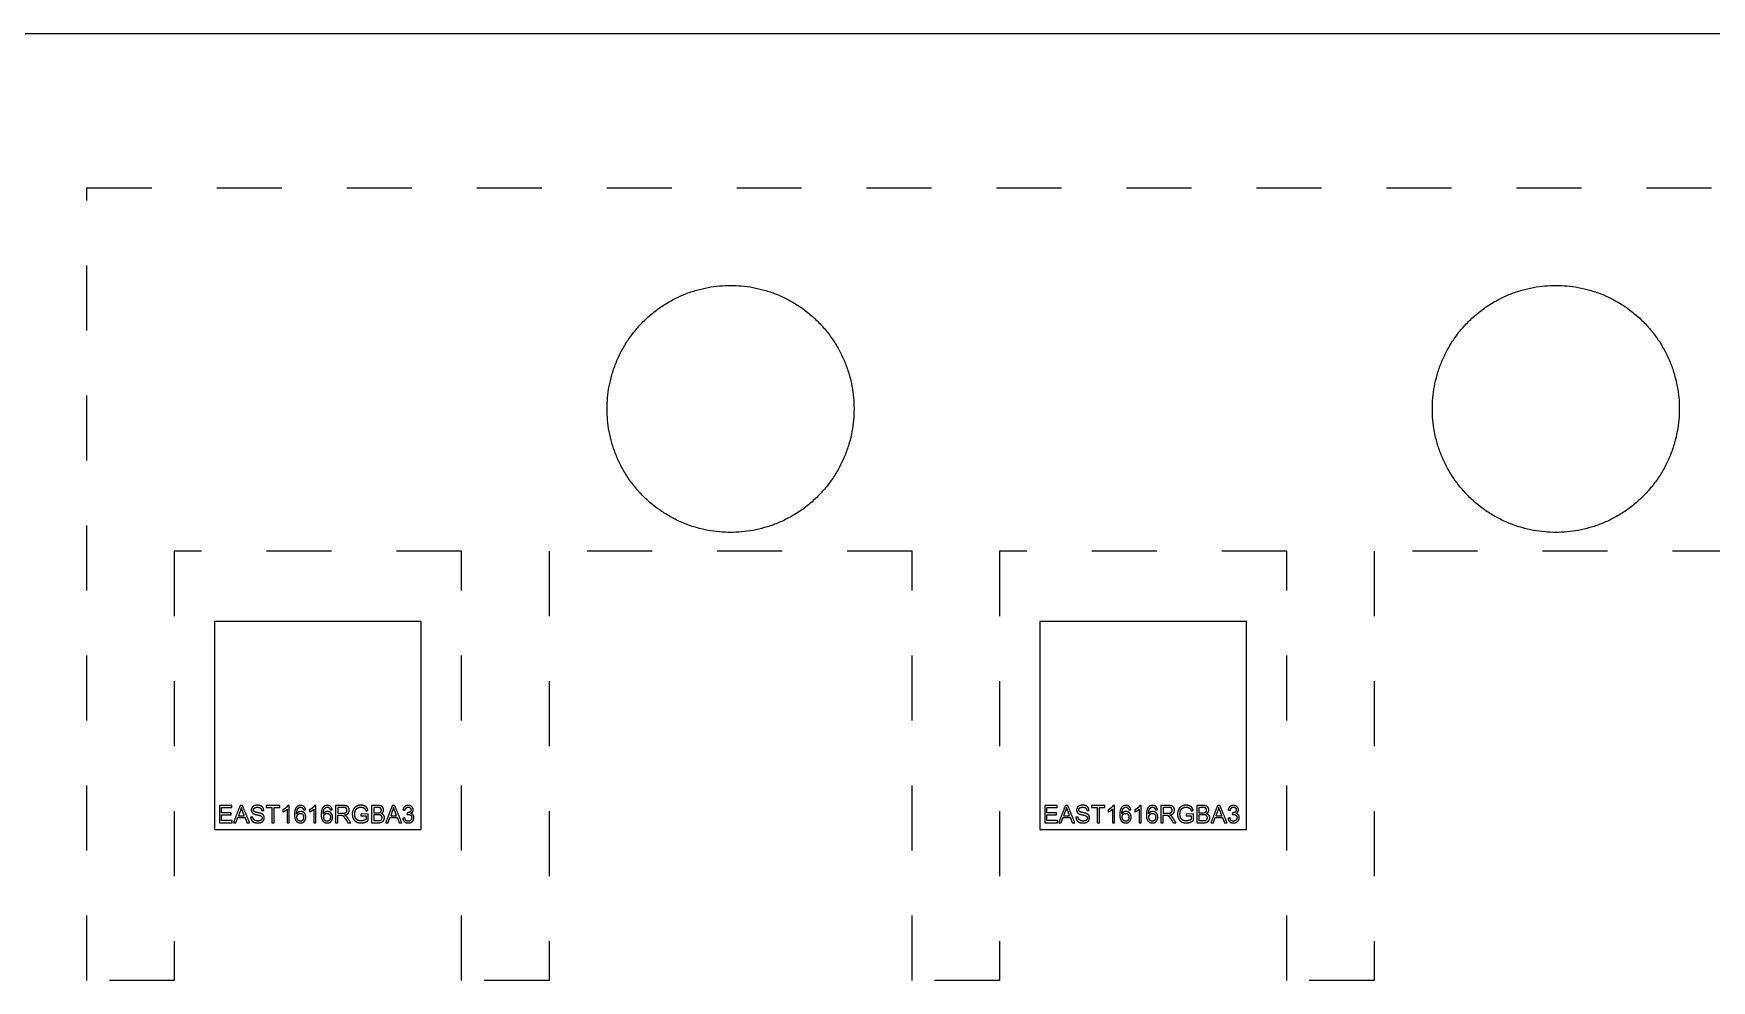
# Model space of a CAD drawing. Header units: millimetres. Extents: x 61 to 128, y -44 to 64.
# Drawn here: x 103.76 to 116.67, y 54.16 to 61.45 of the extents above; entities that cross this region are included whole.
import ezdxf

# ---------------------------------------------------------------- set-up
doc = ezdxf.new("R2010")
doc.units = ezdxf.units.MM
doc.header["$LTSCALE"] = 0.1
doc.linetypes.add('Dashed', pattern=[10, 5, -5])
doc.layers.add('dxf_release_for_jordan$PCB_v2_240718$back(mirrored)', color=18, linetype='Continuous', true_color=0x000000)

msp = doc.modelspace()

# ---------------------------------------------------------------- linework, layer by layer
at = {"layer": 'dxf_release_for_jordan$PCB_v2_240718$back(mirrored)', "color": 4, "true_color": 0x00ffff}
for p, q in [((105.353, 55.471), (105.338, 55.432)), ((105.338, 55.432), (105.383, 55.432)), ((105.383, 55.432), (105.37, 55.469)), ((105.713, 55.482), (105.713, 55.378)), ((105.729, 55.511), (105.718, 55.511)), ((105.729, 55.378), (105.729, 55.511)), ((105.918, 55.482), (105.918, 55.378)), ((105.934, 55.511), (105.924, 55.511)), ((105.934, 55.378), (105.934, 55.511)), ((106.144, 55.51), (106.086, 55.51)), ((106.086, 55.51), (106.086, 55.378)), ((106.145, 55.496), (106.103, 55.496)), ((106.103, 55.496), (106.103, 55.452)), ((106.103, 55.452), (106.141, 55.452)), ((106.103, 55.378), (106.103, 55.437)), ((106.103, 55.437), (106.123, 55.437)), ((106.337, 55.446), (106.281, 55.445)), ((106.281, 55.445), (106.281, 55.43)), ((106.281, 55.43), (106.32, 55.43)), ((106.32, 55.43), (106.32, 55.405)), ((106.337, 55.396), (106.337, 55.446)), ((106.412, 55.51), (106.362, 55.51)), ((106.362, 55.51), (106.362, 55.378)), ((106.406, 55.495), (106.379, 55.495)), ((106.379, 55.495), (106.379, 55.455)), ((106.379, 55.455), (106.408, 55.455)), ((106.41, 55.439), (106.379, 55.439)), ((106.379, 55.439), (106.379, 55.394)), ((106.379, 55.394), (106.412, 55.394)), ((106.524, 55.471), (106.51, 55.432)), ((106.51, 55.432), (106.554, 55.432)), ((106.554, 55.432), (106.541, 55.469)), ((111.703, 55.471), (111.688, 55.432)), ((111.688, 55.432), (111.733, 55.432)), ((111.733, 55.432), (111.72, 55.469)), ((112.063, 55.482), (112.063, 55.378)), ((112.079, 55.511), (112.068, 55.511)), ((112.079, 55.378), (112.079, 55.511)), ((112.268, 55.482), (112.268, 55.378)), ((112.284, 55.511), (112.274, 55.511)), ((112.284, 55.378), (112.284, 55.511)), ((112.494, 55.51), (112.436, 55.51)), ((112.436, 55.51), (112.436, 55.378)), ((112.495, 55.496), (112.453, 55.496)), ((112.453, 55.496), (112.453, 55.452)), ((112.453, 55.452), (112.491, 55.452)), ((112.453, 55.378), (112.453, 55.437)), ((112.453, 55.437), (112.473, 55.437)), ((112.687, 55.446), (112.631, 55.445)), ((112.631, 55.445), (112.631, 55.43)), ((112.631, 55.43), (112.67, 55.43)), ((112.67, 55.43), (112.67, 55.405)), ((112.687, 55.396), (112.687, 55.446)), ((112.762, 55.51), (112.712, 55.51)), ((112.712, 55.51), (112.712, 55.378)), ((112.756, 55.495), (112.729, 55.495)), ((112.729, 55.495), (112.729, 55.455)), ((112.729, 55.455), (112.758, 55.455)), ((112.76, 55.439), (112.729, 55.439)), ((112.729, 55.439), (112.729, 55.394)), ((112.729, 55.394), (112.762, 55.394)), ((112.874, 55.471), (112.86, 55.432)), ((112.86, 55.432), (112.904, 55.432)), ((112.904, 55.432), (112.891, 55.469)), ((105.713, 55.378), (105.729, 55.378)), ((105.918, 55.378), (105.934, 55.378)), ((106.086, 55.378), (106.103, 55.378)), ((106.362, 55.378), (106.412, 55.378)), ((112.063, 55.378), (112.079, 55.378)), ((112.268, 55.378), (112.284, 55.378)), ((112.436, 55.378), (112.453, 55.378)), ((112.712, 55.378), (112.762, 55.378))]:
    msp.add_line(p, q, dxfattribs=at)
at = {"layer": 'dxf_release_for_jordan$PCB_v2_240718$back(mirrored)', "color": 1, "linetype": 'Dashed', "true_color": 0xff0000}
msp.add_lwpolyline([(116.872, 57.467), (114.078, 57.467), (114.078, 54.165), (113.405, 54.165), (113.405, 57.467), (111.195, 57.467), (111.195, 54.165), (110.522, 54.165), (110.522, 57.467), (107.728, 57.467), (107.728, 54.165), (107.055, 54.165), (107.055, 57.467), (104.845, 57.467), (104.845, 54.165), (104.172, 54.165), (104.172, 60.261), (126.778, 60.261)], dxfattribs=at)
at = {"layer": 'dxf_release_for_jordan$PCB_v2_240718$back(mirrored)', "color": 4, "true_color": 0x00ffff}
for points in [[(105.155, 55.325), (106.745, 55.325), (106.745, 56.925), (105.155, 56.925)], [(111.505, 55.325), (113.095, 55.325), (113.095, 56.925), (111.505, 56.925)]]:
    msp.add_lwpolyline(points, close=True, dxfattribs=at)
at = {"layer": 'dxf_release_for_jordan$PCB_v2_240718$back(mirrored)', "color": 96, "true_color": 0x007f00}
msp.add_open_spline([(61.5, 61.448), (95, 61.448), (128.5, 61.448)], degree=2, dxfattribs=at)
for points in [[(109.125, 57.611), (110.075, 57.611), (110.075, 58.561), (110.075, 59.511), (109.125, 59.511), (108.175, 59.511), (108.175, 58.561), (108.175, 57.611), (109.125, 57.611)], [(115.475, 57.611), (116.425, 57.611), (116.425, 58.561), (116.425, 59.511), (115.475, 59.511), (114.525, 59.511), (114.525, 58.561), (114.525, 57.611), (115.475, 57.611)]]:
    msp.add_rational_spline(points, [1, 0.707106781187, 1, 0.707106781187, 1, 0.707106781187, 1, 0.707106781187, 1], degree=2, knots=[0, 0, 0, 1.492257, 1.492257, 2.984513, 2.984513, 4.47677, 4.47677, 5.969026, 5.969026, 5.969026], dxfattribs=at)
at = {"layer": 'dxf_release_for_jordan$PCB_v2_240718$back(mirrored)', "color": 4, "true_color": 0x00ffff}
for points in [[(105.288, 55.51), (105.24, 55.51), (105.192, 55.51)], [(105.192, 55.51), (105.192, 55.444), (105.192, 55.378)], [(105.209, 55.454), (105.209, 55.474), (105.209, 55.495)], [(105.209, 55.495), (105.249, 55.495), (105.288, 55.495)], [(105.283, 55.454), (105.246, 55.454), (105.209, 55.454)], [(105.209, 55.394), (105.209, 55.416), (105.209, 55.439)], [(105.209, 55.439), (105.246, 55.439), (105.283, 55.439)], [(105.291, 55.394), (105.25, 55.394), (105.209, 55.394)], [(105.283, 55.439), (105.283, 55.446), (105.283, 55.454)], [(105.288, 55.495), (105.288, 55.503), (105.288, 55.51)], [(105.291, 55.378), (105.291, 55.386), (105.291, 55.394)], [(105.351, 55.51), (105.326, 55.444), (105.3, 55.378)], [(105.319, 55.378), (105.326, 55.398), (105.333, 55.418)], [(105.333, 55.418), (105.361, 55.418), (105.389, 55.418)], [(105.37, 55.51), (105.361, 55.51), (105.351, 55.51)], [(105.36, 55.496), (105.358, 55.484), (105.353, 55.471)], [(105.37, 55.469), (105.363, 55.486), (105.36, 55.496)], [(105.424, 55.378), (105.397, 55.444), (105.37, 55.51)], [(105.389, 55.418), (105.396, 55.398), (105.404, 55.378)], [(105.449, 55.422), (105.44, 55.421), (105.432, 55.421)], [(105.517, 55.472), (105.525, 55.472), (105.533, 55.473)], [(105.656, 55.51), (105.604, 55.51), (105.551, 55.51)], [(105.551, 55.51), (105.551, 55.503), (105.551, 55.495)], [(105.551, 55.495), (105.573, 55.495), (105.595, 55.495)], [(105.595, 55.495), (105.595, 55.436), (105.595, 55.378)], [(105.613, 55.378), (105.613, 55.436), (105.613, 55.495)], [(105.613, 55.495), (105.634, 55.495), (105.656, 55.495)], [(105.656, 55.495), (105.656, 55.503), (105.656, 55.51)], [(105.68, 55.478), (105.68, 55.47), (105.68, 55.462)], [(105.839, 55.477), (105.847, 55.477), (105.855, 55.478)], [(105.886, 55.478), (105.886, 55.47), (105.886, 55.462)], [(106.044, 55.477), (106.052, 55.477), (106.06, 55.478)], [(106.123, 55.437), (106.13, 55.437), (106.133, 55.436)], [(106.163, 55.406), (106.172, 55.392), (106.18, 55.378)], [(106.202, 55.378), (106.191, 55.396), (106.179, 55.414)], [(106.319, 55.469), (106.327, 55.471), (106.335, 55.473)], [(106.522, 55.51), (106.497, 55.444), (106.471, 55.378)], [(106.49, 55.378), (106.497, 55.398), (106.504, 55.418)], [(106.504, 55.418), (106.532, 55.418), (106.56, 55.418)], [(106.541, 55.51), (106.532, 55.51), (106.522, 55.51)], [(106.531, 55.496), (106.529, 55.484), (106.524, 55.471)], [(106.541, 55.469), (106.534, 55.486), (106.531, 55.496)], [(106.595, 55.378), (106.568, 55.444), (106.541, 55.51)], [(106.56, 55.418), (106.568, 55.398), (106.575, 55.378)], [(106.619, 55.415), (106.611, 55.414), (106.603, 55.413)], [(106.604, 55.477), (106.612, 55.475), (106.621, 55.474)], [(106.637, 55.455), (106.636, 55.448), (106.635, 55.441)], [(111.638, 55.51), (111.59, 55.51), (111.542, 55.51)], [(111.542, 55.51), (111.542, 55.444), (111.542, 55.378)], [(111.559, 55.454), (111.559, 55.474), (111.559, 55.495)], [(111.559, 55.495), (111.599, 55.495), (111.638, 55.495)], [(111.633, 55.454), (111.596, 55.454), (111.559, 55.454)], [(111.559, 55.394), (111.559, 55.416), (111.559, 55.439)], [(111.559, 55.439), (111.596, 55.439), (111.633, 55.439)], [(111.641, 55.394), (111.6, 55.394), (111.559, 55.394)], [(111.633, 55.439), (111.633, 55.446), (111.633, 55.454)], [(111.638, 55.495), (111.638, 55.503), (111.638, 55.51)], [(111.641, 55.378), (111.641, 55.386), (111.641, 55.394)], [(111.701, 55.51), (111.676, 55.444), (111.65, 55.378)], [(111.669, 55.378), (111.676, 55.398), (111.683, 55.418)], [(111.683, 55.418), (111.711, 55.418), (111.739, 55.418)], [(111.72, 55.51), (111.711, 55.51), (111.701, 55.51)], [(111.71, 55.496), (111.708, 55.484), (111.703, 55.471)], [(111.72, 55.469), (111.713, 55.486), (111.71, 55.496)], [(111.774, 55.378), (111.747, 55.444), (111.72, 55.51)], [(111.739, 55.418), (111.746, 55.398), (111.754, 55.378)], [(111.799, 55.422), (111.79, 55.421), (111.782, 55.421)], [(111.867, 55.472), (111.875, 55.472), (111.883, 55.473)], [(112.006, 55.51), (111.954, 55.51), (111.901, 55.51)], [(111.901, 55.51), (111.901, 55.503), (111.901, 55.495)], [(111.901, 55.495), (111.923, 55.495), (111.945, 55.495)], [(111.945, 55.495), (111.945, 55.436), (111.945, 55.378)], [(111.963, 55.378), (111.963, 55.436), (111.963, 55.495)], [(111.963, 55.495), (111.984, 55.495), (112.006, 55.495)], [(112.006, 55.495), (112.006, 55.503), (112.006, 55.51)], [(112.03, 55.478), (112.03, 55.47), (112.03, 55.462)], [(112.189, 55.477), (112.197, 55.477), (112.205, 55.478)], [(112.236, 55.478), (112.236, 55.47), (112.236, 55.462)], [(112.394, 55.477), (112.402, 55.477), (112.41, 55.478)], [(112.473, 55.437), (112.48, 55.437), (112.483, 55.436)], [(112.513, 55.406), (112.522, 55.392), (112.53, 55.378)], [(112.552, 55.378), (112.541, 55.396), (112.529, 55.414)], [(112.669, 55.469), (112.677, 55.471), (112.685, 55.473)], [(112.872, 55.51), (112.847, 55.444), (112.821, 55.378)], [(112.84, 55.378), (112.847, 55.398), (112.854, 55.418)], [(112.854, 55.418), (112.882, 55.418), (112.91, 55.418)], [(112.891, 55.51), (112.882, 55.51), (112.872, 55.51)], [(112.881, 55.496), (112.879, 55.484), (112.874, 55.471)], [(112.891, 55.469), (112.884, 55.486), (112.881, 55.496)], [(112.945, 55.378), (112.918, 55.444), (112.891, 55.51)], [(112.91, 55.418), (112.918, 55.398), (112.925, 55.378)], [(112.969, 55.415), (112.961, 55.414), (112.953, 55.413)], [(112.954, 55.477), (112.962, 55.475), (112.971, 55.474)], [(112.987, 55.455), (112.986, 55.448), (112.985, 55.441)], [(105.192, 55.378), (105.241, 55.378), (105.291, 55.378)], [(105.3, 55.378), (105.31, 55.378), (105.319, 55.378)], [(105.404, 55.378), (105.414, 55.378), (105.424, 55.378)], [(105.595, 55.378), (105.604, 55.378), (105.613, 55.378)], [(106.18, 55.378), (106.191, 55.378), (106.202, 55.378)], [(106.471, 55.378), (106.481, 55.378), (106.49, 55.378)], [(106.575, 55.378), (106.585, 55.378), (106.595, 55.378)], [(111.542, 55.378), (111.591, 55.378), (111.641, 55.378)], [(111.65, 55.378), (111.66, 55.378), (111.669, 55.378)], [(111.754, 55.378), (111.764, 55.378), (111.774, 55.378)], [(111.945, 55.378), (111.954, 55.378), (111.963, 55.378)], [(112.53, 55.378), (112.541, 55.378), (112.552, 55.378)], [(112.821, 55.378), (112.831, 55.378), (112.84, 55.378)], [(112.925, 55.378), (112.935, 55.378), (112.945, 55.378)]]:
    msp.add_open_spline(points, degree=2, dxfattribs=at)
for points, knots in [([(105.432, 55.421), (105.433, 55.407), (105.439, 55.397), (105.446, 55.386), (105.458, 55.381), (105.471, 55.376), (105.489, 55.376), (105.503, 55.376), (105.514, 55.381), (105.525, 55.386), (105.531, 55.395), (105.537, 55.405), (105.537, 55.415), (105.537, 55.426), (105.532, 55.434), (105.526, 55.442), (105.515, 55.448), (105.507, 55.451), (105.486, 55.456), (105.464, 55.461), (105.459, 55.466), (105.454, 55.47), (105.454, 55.477), (105.454, 55.486), (105.461, 55.491), (105.469, 55.497), (105.484, 55.497), (105.5, 55.497), (105.508, 55.491), (105.515, 55.484), (105.517, 55.472)], [-50, -50, -50, -49, -49, -48, -48, -47, -47, -46, -46, -45, -45, -44, -44, -43, -43, -42, -42, -41, -41, -40, -40, -39, -39, -38, -38, -37, -37, -36, -36, -35, -35, -35]), ([(105.533, 55.473), (105.533, 55.485), (105.527, 55.494), (105.521, 55.503), (105.51, 55.508), (105.498, 55.513), (105.484, 55.513), (105.47, 55.513), (105.459, 55.508), (105.449, 55.504), (105.443, 55.495), (105.437, 55.486), (105.437, 55.476), (105.437, 55.467), (105.442, 55.46), (105.447, 55.452), (105.456, 55.447), (105.463, 55.443), (105.482, 55.439), (105.5, 55.435), (105.505, 55.433), (105.513, 55.429), (105.517, 55.425), (105.521, 55.42), (105.521, 55.414), (105.521, 55.408), (105.517, 55.403), (105.513, 55.397), (105.505, 55.394), (105.498, 55.391), (105.488, 55.391), (105.476, 55.391), (105.467, 55.395), (105.458, 55.399), (105.454, 55.406), (105.45, 55.412), (105.449, 55.422)], [-34, -34, -34, -33, -33, -32, -32, -31, -31, -30, -30, -29, -29, -28, -28, -27, -27, -26, -26, -25, -25, -24, -24, -23, -23, -22, -22, -21, -21, -20, -20, -19, -19, -18, -18, -17, -17, -16, -16, -16]), ([(105.718, 55.511), (105.714, 55.502), (105.704, 55.493), (105.694, 55.484), (105.68, 55.478)], [-9, -9, -9, -8, -8, -7, -7, -7]), ([(105.68, 55.462), (105.688, 55.465), (105.697, 55.47), (105.707, 55.476), (105.713, 55.482)], [-6, -6, -6, -5, -5, -4, -4, -4]), ([(105.855, 55.478), (105.853, 55.493), (105.843, 55.502), (105.833, 55.511), (105.817, 55.511), (105.796, 55.511), (105.784, 55.496), (105.77, 55.478), (105.77, 55.44), (105.77, 55.406), (105.783, 55.391), (105.795, 55.376), (105.816, 55.376), (105.828, 55.376), (105.837, 55.381), (105.846, 55.387), (105.852, 55.398), (105.857, 55.409), (105.857, 55.421), (105.857, 55.44), (105.846, 55.452), (105.834, 55.464), (105.818, 55.464), (105.809, 55.464), (105.8, 55.46), (105.792, 55.455), (105.786, 55.446)], [-19, -19, -19, -18, -18, -17, -17, -16, -16, -15, -15, -14, -14, -13, -13, -12, -12, -11, -11, -10, -10, -9, -9, -8, -8, -7, -7, -6, -6, -6]), ([(105.786, 55.446), (105.786, 55.466), (105.791, 55.477), (105.795, 55.488), (105.803, 55.493), (105.808, 55.498), (105.816, 55.498), (105.826, 55.498), (105.832, 55.491), (105.836, 55.486), (105.839, 55.477)], [-6, -6, -6, -5, -5, -4, -4, -3, -3, -2, -2, -1, -1, -1]), ([(105.788, 55.421), (105.788, 55.413), (105.792, 55.405), (105.796, 55.397), (105.802, 55.393), (105.808, 55.389), (105.815, 55.389), (105.826, 55.389), (105.833, 55.397), (105.84, 55.406), (105.84, 55.42), (105.84, 55.434), (105.833, 55.442), (105.826, 55.45), (105.815, 55.45), (105.804, 55.45), (105.796, 55.442), (105.788, 55.434), (105.788, 55.421)], [0, 0, 0, 1, 1, 2, 2, 3, 3, 4, 4, 5, 5, 6, 6, 7, 7, 8, 8, 9, 9, 9]), ([(105.924, 55.511), (105.92, 55.502), (105.91, 55.493), (105.899, 55.484), (105.886, 55.478)], [-9, -9, -9, -8, -8, -7, -7, -7]), ([(105.886, 55.462), (105.893, 55.465), (105.903, 55.47), (105.912, 55.476), (105.918, 55.482)], [-6, -6, -6, -5, -5, -4, -4, -4]), ([(106.06, 55.478), (106.058, 55.493), (106.048, 55.502), (106.038, 55.511), (106.023, 55.511), (106.002, 55.511), (105.989, 55.496), (105.975, 55.478), (105.975, 55.44), (105.975, 55.406), (105.988, 55.391), (106.001, 55.376), (106.021, 55.376), (106.033, 55.376), (106.043, 55.381), (106.052, 55.387), (106.057, 55.398), (106.063, 55.409), (106.063, 55.421), (106.063, 55.44), (106.051, 55.452), (106.04, 55.464), (106.024, 55.464), (106.014, 55.464), (106.006, 55.46), (105.997, 55.455), (105.991, 55.446)], [-19, -19, -19, -18, -18, -17, -17, -16, -16, -15, -15, -14, -14, -13, -13, -12, -12, -11, -11, -10, -10, -9, -9, -8, -8, -7, -7, -6, -6, -6]), ([(105.991, 55.446), (105.992, 55.466), (105.996, 55.477), (106, 55.488), (106.008, 55.493), (106.014, 55.498), (106.022, 55.498), (106.031, 55.498), (106.038, 55.491), (106.042, 55.486), (106.044, 55.477)], [-6, -6, -6, -5, -5, -4, -4, -3, -3, -2, -2, -1, -1, -1]), ([(105.994, 55.421), (105.994, 55.413), (105.998, 55.405), (106.001, 55.397), (106.008, 55.393), (106.014, 55.389), (106.021, 55.389), (106.031, 55.389), (106.039, 55.397), (106.046, 55.406), (106.046, 55.42), (106.046, 55.434), (106.039, 55.442), (106.031, 55.45), (106.02, 55.45), (106.009, 55.45), (106.002, 55.442), (105.994, 55.434), (105.994, 55.421)], [0, 0, 0, 1, 1, 2, 2, 3, 3, 4, 4, 5, 5, 6, 6, 7, 7, 8, 8, 9, 9, 9]), ([(106.133, 55.436), (106.137, 55.435), (106.141, 55.433), (106.145, 55.43), (106.15, 55.424), (106.155, 55.417), (106.163, 55.406)], [-15, -15, -15, -14, -14, -13, -13, -12, -12, -12]), ([(106.141, 55.452), (106.153, 55.452), (106.16, 55.454), (106.166, 55.457), (106.17, 55.462), (106.173, 55.468), (106.173, 55.474), (106.173, 55.484), (106.167, 55.49), (106.16, 55.496), (106.145, 55.496)], [1, 1, 1, 2, 2, 3, 3, 4, 4, 5, 5, 6, 6, 6]), ([(106.154, 55.438), (106.173, 55.441), (106.182, 55.45), (106.191, 55.46), (106.191, 55.474), (106.191, 55.485), (106.186, 55.494), (106.18, 55.503), (106.171, 55.507), (106.162, 55.51), (106.144, 55.51)], [-7, -7, -7, -6, -6, -5, -5, -4, -4, -3, -3, -2, -2, -2]), ([(106.179, 55.414), (106.172, 55.425), (106.165, 55.432), (106.161, 55.435), (106.154, 55.438)], [-9, -9, -9, -8, -8, -7, -7, -7]), ([(106.335, 55.473), (106.331, 55.487), (106.325, 55.495), (106.318, 55.503), (106.307, 55.508), (106.295, 55.513), (106.281, 55.513), (106.261, 55.513), (106.246, 55.504), (106.231, 55.496), (106.223, 55.48), (106.214, 55.463), (106.214, 55.444), (106.214, 55.424), (106.223, 55.408), (106.231, 55.392), (106.247, 55.384), (106.263, 55.376), (106.282, 55.376), (106.296, 55.376), (106.31, 55.381), (106.324, 55.386), (106.337, 55.396)], [-16, -16, -16, -15, -15, -14, -14, -13, -13, -12, -12, -11, -11, -10, -10, -9, -9, -8, -8, -7, -7, -6, -6, -5, -5, -5]), ([(106.32, 55.405), (106.314, 55.4), (106.303, 55.396), (106.292, 55.392), (106.281, 55.392), (106.268, 55.392), (106.256, 55.397), (106.245, 55.403), (106.239, 55.415), (106.233, 55.427), (106.233, 55.445), (106.233, 55.459), (106.238, 55.471), (106.241, 55.478), (106.246, 55.484), (106.251, 55.49), (106.26, 55.494), (106.269, 55.498), (106.281, 55.498), (106.291, 55.498), (106.299, 55.494), (106.307, 55.491), (106.312, 55.485), (106.316, 55.479), (106.319, 55.469)], [-29, -29, -29, -28, -28, -27, -27, -26, -26, -25, -25, -24, -24, -23, -23, -22, -22, -21, -21, -20, -20, -19, -19, -18, -18, -17, -17, -17]), ([(106.408, 55.455), (106.42, 55.455), (106.425, 55.456), (106.431, 55.458), (106.435, 55.463), (106.438, 55.467), (106.438, 55.474), (106.438, 55.481), (106.435, 55.486), (106.432, 55.491), (106.426, 55.493), (106.42, 55.495), (106.406, 55.495)], [1, 1, 1, 2, 2, 3, 3, 4, 4, 5, 5, 6, 6, 7, 7, 7]), ([(106.412, 55.394), (106.421, 55.394), (106.424, 55.394), (106.43, 55.395), (106.434, 55.398), (106.438, 55.4), (106.441, 55.405), (106.444, 55.41), (106.444, 55.416), (106.444, 55.424), (106.44, 55.429), (106.436, 55.435), (106.429, 55.437), (106.423, 55.439), (106.41, 55.439)], [1, 1, 1, 2, 2, 3, 3, 4, 4, 5, 5, 6, 6, 7, 7, 8, 8, 8]), ([(106.437, 55.448), (106.446, 55.453), (106.451, 55.461), (106.455, 55.468), (106.455, 55.476), (106.455, 55.486), (106.45, 55.494), (106.445, 55.502), (106.436, 55.506), (106.427, 55.51), (106.412, 55.51)], [-7, -7, -7, -6, -6, -5, -5, -4, -4, -3, -3, -2, -2, -2]), ([(106.412, 55.378), (106.425, 55.378), (106.434, 55.38), (106.442, 55.382), (106.448, 55.387), (106.454, 55.391), (106.458, 55.399), (106.462, 55.407), (106.462, 55.416), (106.462, 55.428), (106.455, 55.436), (106.449, 55.445), (106.437, 55.448)], [-13, -13, -13, -12, -12, -11, -11, -10, -10, -9, -9, -8, -8, -7, -7, -7]), ([(106.603, 55.413), (106.604, 55.396), (106.616, 55.386), (106.627, 55.376), (106.645, 55.376), (106.664, 55.376), (106.677, 55.388), (106.689, 55.4), (106.689, 55.417), (106.689, 55.43), (106.683, 55.438), (106.676, 55.447), (106.665, 55.45)], [-43, -43, -43, -42, -42, -41, -41, -40, -40, -39, -39, -38, -38, -37, -37, -37]), ([(106.665, 55.45), (106.674, 55.454), (106.678, 55.461), (106.683, 55.468), (106.683, 55.476), (106.683, 55.486), (106.678, 55.494), (106.673, 55.502), (106.664, 55.506), (106.655, 55.511), (106.644, 55.511), (106.628, 55.511), (106.618, 55.502), (106.607, 55.493), (106.604, 55.477)], [-37, -37, -37, -36, -36, -35, -35, -34, -34, -33, -33, -32, -32, -31, -31, -30, -30, -30]), ([(106.635, 55.441), (106.642, 55.442), (106.646, 55.442), (106.657, 55.442), (106.665, 55.435), (106.672, 55.428), (106.672, 55.417), (106.672, 55.405), (106.664, 55.397), (106.656, 55.389), (106.645, 55.389), (106.635, 55.389), (106.628, 55.395), (106.622, 55.401), (106.619, 55.415)], [-21, -21, -21, -20, -20, -19, -19, -18, -18, -17, -17, -16, -16, -15, -15, -14, -14, -14]), ([(106.621, 55.474), (106.622, 55.486), (106.629, 55.492), (106.635, 55.498), (106.644, 55.498), (106.654, 55.498), (106.66, 55.492), (106.666, 55.486), (106.666, 55.477), (106.666, 55.466), (106.658, 55.46), (106.65, 55.455), (106.639, 55.455), (106.638, 55.455), (106.637, 55.455)], [-29, -29, -29, -28, -28, -27, -27, -26, -26, -25, -25, -24, -24, -23, -23, -22, -22, -22]), ([(111.782, 55.421), (111.783, 55.407), (111.789, 55.397), (111.796, 55.386), (111.808, 55.381), (111.821, 55.376), (111.839, 55.376), (111.853, 55.376), (111.864, 55.381), (111.875, 55.386), (111.881, 55.395), (111.887, 55.405), (111.887, 55.415), (111.887, 55.426), (111.882, 55.434), (111.876, 55.442), (111.865, 55.448), (111.857, 55.451), (111.836, 55.456), (111.814, 55.461), (111.809, 55.466), (111.804, 55.47), (111.804, 55.477), (111.804, 55.486), (111.811, 55.491), (111.819, 55.497), (111.834, 55.497), (111.85, 55.497), (111.858, 55.491), (111.865, 55.484), (111.867, 55.472)], [-50, -50, -50, -49, -49, -48, -48, -47, -47, -46, -46, -45, -45, -44, -44, -43, -43, -42, -42, -41, -41, -40, -40, -39, -39, -38, -38, -37, -37, -36, -36, -35, -35, -35]), ([(111.883, 55.473), (111.883, 55.485), (111.877, 55.494), (111.871, 55.503), (111.86, 55.508), (111.848, 55.513), (111.834, 55.513), (111.82, 55.513), (111.809, 55.508), (111.799, 55.504), (111.793, 55.495), (111.787, 55.486), (111.787, 55.476), (111.787, 55.467), (111.792, 55.46), (111.797, 55.452), (111.806, 55.447), (111.813, 55.443), (111.832, 55.439), (111.85, 55.435), (111.855, 55.433), (111.863, 55.429), (111.867, 55.425), (111.871, 55.42), (111.871, 55.414), (111.871, 55.408), (111.867, 55.403), (111.863, 55.397), (111.855, 55.394), (111.848, 55.391), (111.838, 55.391), (111.826, 55.391), (111.817, 55.395), (111.808, 55.399), (111.804, 55.406), (111.8, 55.412), (111.799, 55.422)], [-34, -34, -34, -33, -33, -32, -32, -31, -31, -30, -30, -29, -29, -28, -28, -27, -27, -26, -26, -25, -25, -24, -24, -23, -23, -22, -22, -21, -21, -20, -20, -19, -19, -18, -18, -17, -17, -16, -16, -16]), ([(112.068, 55.511), (112.064, 55.502), (112.054, 55.493), (112.044, 55.484), (112.03, 55.478)], [-9, -9, -9, -8, -8, -7, -7, -7]), ([(112.03, 55.462), (112.038, 55.465), (112.047, 55.47), (112.057, 55.476), (112.063, 55.482)], [-6, -6, -6, -5, -5, -4, -4, -4]), ([(112.205, 55.478), (112.203, 55.493), (112.193, 55.502), (112.183, 55.511), (112.167, 55.511), (112.146, 55.511), (112.134, 55.496), (112.12, 55.478), (112.12, 55.44), (112.12, 55.406), (112.133, 55.391), (112.145, 55.376), (112.166, 55.376), (112.178, 55.376), (112.187, 55.381), (112.196, 55.387), (112.202, 55.398), (112.207, 55.409), (112.207, 55.421), (112.207, 55.44), (112.196, 55.452), (112.184, 55.464), (112.168, 55.464), (112.159, 55.464), (112.15, 55.46), (112.142, 55.455), (112.136, 55.446)], [-19, -19, -19, -18, -18, -17, -17, -16, -16, -15, -15, -14, -14, -13, -13, -12, -12, -11, -11, -10, -10, -9, -9, -8, -8, -7, -7, -6, -6, -6]), ([(112.136, 55.446), (112.136, 55.466), (112.141, 55.477), (112.145, 55.488), (112.153, 55.493), (112.158, 55.498), (112.166, 55.498), (112.176, 55.498), (112.182, 55.491), (112.186, 55.486), (112.189, 55.477)], [-6, -6, -6, -5, -5, -4, -4, -3, -3, -2, -2, -1, -1, -1]), ([(112.138, 55.421), (112.138, 55.413), (112.142, 55.405), (112.146, 55.397), (112.152, 55.393), (112.158, 55.389), (112.165, 55.389), (112.176, 55.389), (112.183, 55.397), (112.19, 55.406), (112.19, 55.42), (112.19, 55.434), (112.183, 55.442), (112.176, 55.45), (112.165, 55.45), (112.154, 55.45), (112.146, 55.442), (112.138, 55.434), (112.138, 55.421)], [0, 0, 0, 1, 1, 2, 2, 3, 3, 4, 4, 5, 5, 6, 6, 7, 7, 8, 8, 9, 9, 9]), ([(112.274, 55.511), (112.27, 55.502), (112.26, 55.493), (112.249, 55.484), (112.236, 55.478)], [-9, -9, -9, -8, -8, -7, -7, -7]), ([(112.236, 55.462), (112.243, 55.465), (112.253, 55.47), (112.262, 55.476), (112.268, 55.482)], [-6, -6, -6, -5, -5, -4, -4, -4]), ([(112.41, 55.478), (112.408, 55.493), (112.398, 55.502), (112.388, 55.511), (112.373, 55.511), (112.352, 55.511), (112.339, 55.496), (112.325, 55.478), (112.325, 55.44), (112.325, 55.406), (112.338, 55.391), (112.351, 55.376), (112.371, 55.376), (112.383, 55.376), (112.393, 55.381), (112.402, 55.387), (112.407, 55.398), (112.413, 55.409), (112.413, 55.421), (112.413, 55.44), (112.401, 55.452), (112.39, 55.464), (112.374, 55.464), (112.364, 55.464), (112.356, 55.46), (112.347, 55.455), (112.341, 55.446)], [-19, -19, -19, -18, -18, -17, -17, -16, -16, -15, -15, -14, -14, -13, -13, -12, -12, -11, -11, -10, -10, -9, -9, -8, -8, -7, -7, -6, -6, -6]), ([(112.341, 55.446), (112.342, 55.466), (112.346, 55.477), (112.35, 55.488), (112.358, 55.493), (112.364, 55.498), (112.372, 55.498), (112.381, 55.498), (112.388, 55.491), (112.392, 55.486), (112.394, 55.477)], [-6, -6, -6, -5, -5, -4, -4, -3, -3, -2, -2, -1, -1, -1]), ([(112.344, 55.421), (112.344, 55.413), (112.348, 55.405), (112.351, 55.397), (112.358, 55.393), (112.364, 55.389), (112.371, 55.389), (112.381, 55.389), (112.389, 55.397), (112.396, 55.406), (112.396, 55.42), (112.396, 55.434), (112.389, 55.442), (112.381, 55.45), (112.37, 55.45), (112.359, 55.45), (112.352, 55.442), (112.344, 55.434), (112.344, 55.421)], [0, 0, 0, 1, 1, 2, 2, 3, 3, 4, 4, 5, 5, 6, 6, 7, 7, 8, 8, 9, 9, 9]), ([(112.483, 55.436), (112.487, 55.435), (112.491, 55.433), (112.495, 55.43), (112.5, 55.424), (112.505, 55.417), (112.513, 55.406)], [-15, -15, -15, -14, -14, -13, -13, -12, -12, -12]), ([(112.491, 55.452), (112.503, 55.452), (112.51, 55.454), (112.516, 55.457), (112.52, 55.462), (112.523, 55.468), (112.523, 55.474), (112.523, 55.484), (112.517, 55.49), (112.51, 55.496), (112.495, 55.496)], [1, 1, 1, 2, 2, 3, 3, 4, 4, 5, 5, 6, 6, 6]), ([(112.504, 55.438), (112.523, 55.441), (112.532, 55.45), (112.541, 55.46), (112.541, 55.474), (112.541, 55.485), (112.536, 55.494), (112.53, 55.503), (112.521, 55.507), (112.512, 55.51), (112.494, 55.51)], [-7, -7, -7, -6, -6, -5, -5, -4, -4, -3, -3, -2, -2, -2]), ([(112.529, 55.414), (112.522, 55.425), (112.515, 55.432), (112.511, 55.435), (112.504, 55.438)], [-9, -9, -9, -8, -8, -7, -7, -7]), ([(112.685, 55.473), (112.681, 55.487), (112.675, 55.495), (112.668, 55.503), (112.657, 55.508), (112.645, 55.513), (112.631, 55.513), (112.611, 55.513), (112.596, 55.504), (112.581, 55.496), (112.573, 55.48), (112.564, 55.463), (112.564, 55.444), (112.564, 55.424), (112.573, 55.408), (112.581, 55.392), (112.597, 55.384), (112.613, 55.376), (112.632, 55.376), (112.646, 55.376), (112.66, 55.381), (112.674, 55.386), (112.687, 55.396)], [-16, -16, -16, -15, -15, -14, -14, -13, -13, -12, -12, -11, -11, -10, -10, -9, -9, -8, -8, -7, -7, -6, -6, -5, -5, -5]), ([(112.67, 55.405), (112.664, 55.4), (112.653, 55.396), (112.642, 55.392), (112.631, 55.392), (112.618, 55.392), (112.606, 55.397), (112.595, 55.403), (112.589, 55.415), (112.583, 55.427), (112.583, 55.445), (112.583, 55.459), (112.588, 55.471), (112.591, 55.478), (112.596, 55.484), (112.601, 55.49), (112.61, 55.494), (112.619, 55.498), (112.631, 55.498), (112.641, 55.498), (112.649, 55.494), (112.657, 55.491), (112.662, 55.485), (112.666, 55.479), (112.669, 55.469)], [-29, -29, -29, -28, -28, -27, -27, -26, -26, -25, -25, -24, -24, -23, -23, -22, -22, -21, -21, -20, -20, -19, -19, -18, -18, -17, -17, -17]), ([(112.758, 55.455), (112.77, 55.455), (112.775, 55.456), (112.781, 55.458), (112.785, 55.463), (112.788, 55.467), (112.788, 55.474), (112.788, 55.481), (112.785, 55.486), (112.782, 55.491), (112.776, 55.493), (112.77, 55.495), (112.756, 55.495)], [1, 1, 1, 2, 2, 3, 3, 4, 4, 5, 5, 6, 6, 7, 7, 7]), ([(112.762, 55.394), (112.771, 55.394), (112.774, 55.394), (112.78, 55.395), (112.784, 55.398), (112.788, 55.4), (112.791, 55.405), (112.794, 55.41), (112.794, 55.416), (112.794, 55.424), (112.79, 55.429), (112.786, 55.435), (112.779, 55.437), (112.773, 55.439), (112.76, 55.439)], [1, 1, 1, 2, 2, 3, 3, 4, 4, 5, 5, 6, 6, 7, 7, 8, 8, 8]), ([(112.787, 55.448), (112.796, 55.453), (112.801, 55.461), (112.805, 55.468), (112.805, 55.476), (112.805, 55.486), (112.8, 55.494), (112.795, 55.502), (112.786, 55.506), (112.777, 55.51), (112.762, 55.51)], [-7, -7, -7, -6, -6, -5, -5, -4, -4, -3, -3, -2, -2, -2]), ([(112.762, 55.378), (112.775, 55.378), (112.784, 55.38), (112.792, 55.382), (112.798, 55.387), (112.804, 55.391), (112.808, 55.399), (112.812, 55.407), (112.812, 55.416), (112.812, 55.428), (112.805, 55.436), (112.799, 55.445), (112.787, 55.448)], [-13, -13, -13, -12, -12, -11, -11, -10, -10, -9, -9, -8, -8, -7, -7, -7]), ([(112.953, 55.413), (112.954, 55.396), (112.966, 55.386), (112.977, 55.376), (112.995, 55.376), (113.014, 55.376), (113.027, 55.388), (113.039, 55.4), (113.039, 55.417), (113.039, 55.43), (113.033, 55.438), (113.026, 55.447), (113.015, 55.45)], [-43, -43, -43, -42, -42, -41, -41, -40, -40, -39, -39, -38, -38, -37, -37, -37]), ([(113.015, 55.45), (113.024, 55.454), (113.028, 55.461), (113.033, 55.468), (113.033, 55.476), (113.033, 55.486), (113.028, 55.494), (113.023, 55.502), (113.014, 55.506), (113.005, 55.511), (112.994, 55.511), (112.978, 55.511), (112.968, 55.502), (112.957, 55.493), (112.954, 55.477)], [-37, -37, -37, -36, -36, -35, -35, -34, -34, -33, -33, -32, -32, -31, -31, -30, -30, -30]), ([(112.985, 55.441), (112.992, 55.442), (112.996, 55.442), (113.007, 55.442), (113.015, 55.435), (113.022, 55.428), (113.022, 55.417), (113.022, 55.405), (113.014, 55.397), (113.006, 55.389), (112.995, 55.389), (112.985, 55.389), (112.978, 55.395), (112.972, 55.401), (112.969, 55.415)], [-21, -21, -21, -20, -20, -19, -19, -18, -18, -17, -17, -16, -16, -15, -15, -14, -14, -14]), ([(112.971, 55.474), (112.972, 55.486), (112.979, 55.492), (112.985, 55.498), (112.994, 55.498), (113.004, 55.498), (113.01, 55.492), (113.016, 55.486), (113.016, 55.477), (113.016, 55.466), (113.008, 55.46), (113, 55.455), (112.989, 55.455), (112.988, 55.455), (112.987, 55.455)], [-29, -29, -29, -28, -28, -27, -27, -26, -26, -25, -25, -24, -24, -23, -23, -22, -22, -22])]:
    msp.add_open_spline(points, degree=2, knots=knots, dxfattribs=at)

doc.saveas('drawing.dxf')
